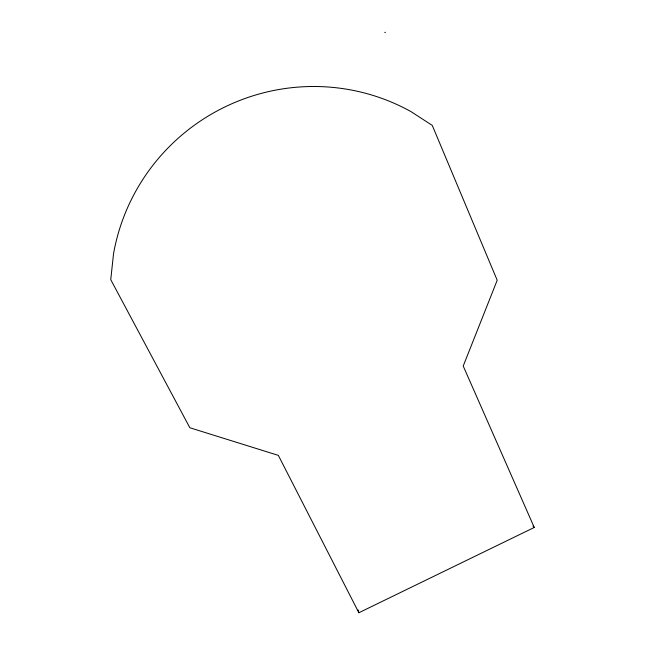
<?xml version="1.0" encoding="UTF-8"?>
<svg xmlns="http://www.w3.org/2000/svg" width="645" height="645" viewBox="0 0 645 645"><rect width="100%" height="100%" fill="white"/><g stroke="black" fill="none" stroke-linecap="round" stroke-linejoin="round"><path stroke-width="0.97" d="M358.87 612.75L534.254 527.457L463.215 366.029L497.198 280.244L432.263 125.404L411.058 111.658A201.571 198.886 -30.7 0 0 113.52 253.864L110.747 279.664L189.84 427.748L278.342 455.378L358.87 612.75L358.104 609.952M384.799 32.572L385.476 32.25M533.036 525.941L534.254 527.457"/></g></svg>
